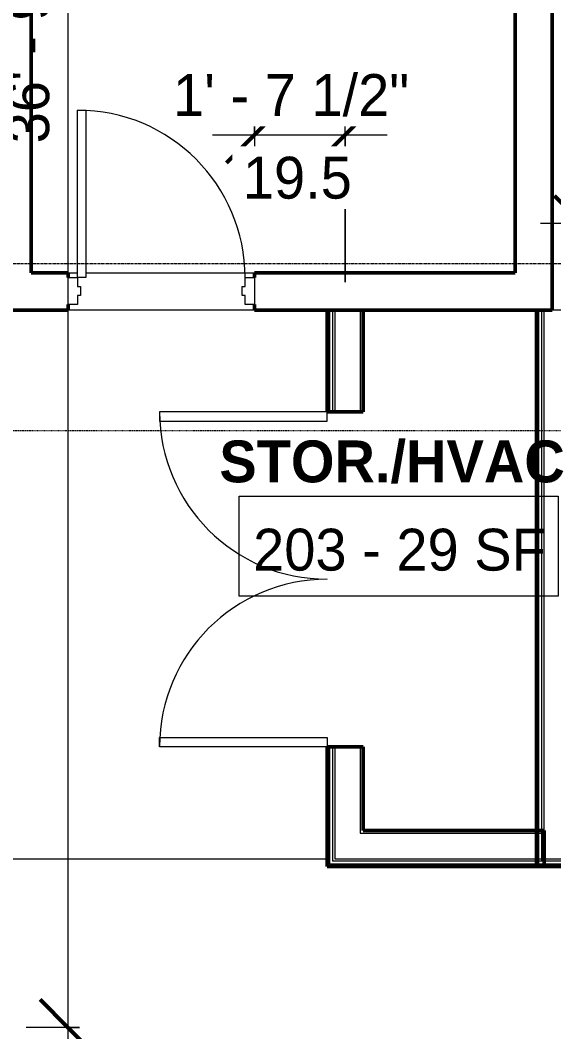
# Model space of a CAD drawing. Header units: inches. Extents: x -4217 to -1814, y 9706 to 12425.
# Drawn here: x -2634.6 to -2520, y 11682.1 to 11899.5 of the extents above; entities that cross this region are included whole.
import ezdxf

# ---------------------------------------------------------------- set-up
doc = ezdxf.new("R2010")
doc.units = ezdxf.units.IN
doc.header["$MEASUREMENT"] = 0
doc.linetypes.add('Aligning Line 1_8_', pattern=[0.25, 0.125, -0.125])
doc.linetypes.add('Grid Line 1_2_', pattern=[0.875, 0.5, -0.125, 0.125, -0.125])
for name, color, linetype, lineweight in [('A-ANNO-DIMS', 211, 'Continuous', 9), ('A-ANNO-DIMS-96', 211, 'Continuous', 9), ('A-AREA-IDEN', 2, 'Continuous', 9), ('A-DOOR-1', 7, 'Continuous', 9), ('A-DOOR-2', 50, 'Continuous', 20), ('A-DOOR-6', 31, 'Continuous', 20), ('A-DOOR-7', 31, 'Continuous', 9), ('A-DOOR-FRAM-1', 50, 'Continuous', 20), ('A-FLOR-1', 10, 'Continuous', 13), ('A-WALL', 113, 'Continuous', 13), ('A-WALL-11', 113, 'Continuous', 50), ('A-WALL-3', 250, 'Continuous', 50), ('G-ANNO-SYMB-1', 147, 'Aligning Line 1_8_', 9), ('I-WALL-3', 2, 'Continuous', 50), ('S-GRID-1', 1, 'Grid Line 1_2_', 9)]:
    doc.layers.add(name, color=color, linetype=linetype, lineweight=lineweight)
doc.styles.add('Century Gothic', font='ufonts.com_century-gothic.ttf', dxfattribs={"height": 9})
doc.styles.add('Century Gothic_B', font='GOTHICB.TTF', dxfattribs={"height": 9})
doc.dimstyles.new('OD__1_16__Tol__', dxfattribs={"dimscale": 12, "dimtxt": 9.397514, "dimasz": 1, "dimexe": 0.75, "dimexo": 0.5, "dimgap": 0.125, "dimtad": 1, "dimdec": 4, "dimrnd": 0.0625, "dimzin": 3, "dimdsep": 46, "dimlunit": 4, "dimtxsty": 'Century Gothic', "dimblk1": 'OBLIQUE', "dimblk2": 'OBLIQUE', "dimsah": 1, "dimcen": 0.09, "dimdle": 0.75, "dimazin": 0, "dimtfac": 1, "dimtdec": 4, "dimtix": 1, "dimtmove": 0, "dimatfit": 3, "dimfxl": 1, "dimtvp": 1, "dimtfill": 1, "dimfrac": 2, "dimtolj": 1, "dimtzin": 0, "dimarcsym": 2})
doc.dimstyles.new('OD__1_8__Tol__', dxfattribs={"dimscale": 12, "dimtxt": 9.397514, "dimasz": 1, "dimexe": 0.75, "dimexo": 0.5, "dimgap": 0.125, "dimtad": 1, "dimdec": 3, "dimrnd": 0.125, "dimzin": 3, "dimdsep": 46, "dimlunit": 4, "dimtxsty": 'Century Gothic', "dimblk1": 'OBLIQUE', "dimblk2": 'OBLIQUE', "dimsah": 1, "dimcen": 0.09, "dimdle": 0.75, "dimazin": 0, "dimtfac": 1, "dimtdec": 4, "dimtix": 1, "dimtmove": 0, "dimatfit": 3, "dimfxl": 1, "dimtvp": 1, "dimtfill": 1, "dimfrac": 2, "dimtolj": 1, "dimtzin": 0, "dimarcsym": 2})

# ---------------------------------------------------------------- blocks, each defined once
blk = doc.blocks.new('DIMBLOCK8-FLOOR PLAN - 2ND FLOOR')
at = {"layer": 'A-ANNO-DIMS-96'}
for p, q in [((-2513.86, 12095.19), (-2513.86, 11846.79)), ((-2511.38, 12086.19), (-2522.86, 12086.19)), ((-2513.86, 12086.19), (-2511.38, 12086.19)), ((-2511.38, 11855.79), (-2522.86, 11855.79)), ((-2513.86, 11855.79), (-2511.38, 11855.79))]:
    blk.add_line(p, q, dxfattribs=at)
at = {"layer": 'A-ANNO-DIMS-96', "lineweight": 50}
for p, q in [((-2513.86, 12086.19), (-2519.86, 12092.19)), ((-2513.86, 12086.19), (-2507.86, 12080.19)), ((-2513.86, 11855.79), (-2519.86, 11861.79)), ((-2513.86, 11855.79), (-2507.86, 11849.79))]:
    blk.add_line(p, q, dxfattribs=at)
at = {"layer": 'A-ANNO-DIMS-96', "color": 0, "insert": (-2526.9, 11940.26), "char_height": 9, "width": 73.7481, "attachment_point": 1, "rotation": 90, "line_spacing_factor": 0.984502, "style": 'Century Gothic', "bg_fill": 3, "box_fill_scale": 1.25, "bg_fill_color": 256, "bg_fill_true_color": 13158600, "bg_fill_transparency": 0}
blk.add_mtext('19\' - 2 3/8"', dxfattribs=at)
blk = doc.blocks.new('_Oblique')
at = {"color": 0, "linetype": 'ByBlock', "lineweight": -2}
blk.add_line((-0.5, -0.5), (0.5, 0.5), dxfattribs=at)
blk = doc.blocks.new('DIMBLOCK10-FLOOR PLAN - 2ND FLOOR')
at = {"layer": 'A-ANNO-DIMS-96'}
for p, q in [((-2624.39, 12133.59), (-2624.39, 11682.99)), ((-2621.9, 12124.59), (-2633.39, 12124.59)), ((-2624.39, 12124.59), (-2621.9, 12124.59)), ((-2621.9, 11682.99), (-2633.39, 11682.99)), ((-2624.39, 11682.99), (-2621.9, 11682.99))]:
    blk.add_line(p, q, dxfattribs=at)
at = {"layer": 'A-ANNO-DIMS-96', "lineweight": 50}
for p, q in [((-2624.39, 12124.59), (-2630.39, 12130.59)), ((-2624.39, 12124.59), (-2618.39, 12118.59)), ((-2624.39, 11682.99), (-2630.39, 11688.99)), ((-2624.39, 11682.99), (-2618.39, 11676.99))]:
    blk.add_line(p, q, dxfattribs=at)
at = {"layer": 'A-ANNO-DIMS-96', "color": 0, "insert": (-2637.42, 11873.06), "char_height": 9, "width": 73.7481, "attachment_point": 1, "rotation": 90, "line_spacing_factor": 0.984502, "style": 'Century Gothic', "bg_fill": 3, "box_fill_scale": 1.25, "bg_fill_color": 256, "bg_fill_true_color": 13158600, "bg_fill_transparency": 0}
blk.add_mtext('36\' - 9 5/8"', dxfattribs=at)
blk = doc.blocks.new('DIMBLOCK11-FLOOR PLAN - 2ND FLOOR')
at = {"layer": 'A-ANNO-DIMS-96', "lineweight": 50}
for p, q in [((-2624.39, 11682.99), (-2630.39, 11688.99)), ((-2624.39, 11682.99), (-2618.39, 11676.99)), ((-2624.39, 11241.39), (-2630.39, 11247.39)), ((-2624.39, 11241.39), (-2618.39, 11235.39))]:
    blk.add_line(p, q, dxfattribs=at)
at = {"layer": 'A-ANNO-DIMS-96'}
for p, q in [((-2621.9, 11682.99), (-2633.39, 11682.99)), ((-2624.39, 11682.99), (-2624.39, 11232.39)), ((-2624.39, 11682.99), (-2621.9, 11682.99)), ((-2621.9, 11241.39), (-2633.39, 11241.39)), ((-2624.39, 11241.39), (-2621.9, 11241.39))]:
    blk.add_line(p, q, dxfattribs=at)
at = {"layer": 'A-ANNO-DIMS-96', "color": 0, "insert": (-2637.42, 11431.46), "char_height": 9, "width": 73.7481, "attachment_point": 1, "rotation": 90, "line_spacing_factor": 0.984502, "style": 'Century Gothic', "bg_fill": 3, "box_fill_scale": 1.25, "bg_fill_color": 256, "bg_fill_true_color": 13158600, "bg_fill_transparency": 0}
blk.add_mtext('36\' - 9 5/8"', dxfattribs=at)
blk = doc.blocks.new('DIMBLOCK20-FLOOR PLAN - 2ND FLOOR')
at = {"layer": 'A-ANNO-DIMS-96'}
for p, q in [((-2564.82, 11843.19), (-2564.82, 11883.9)), ((-2584.32, 11877.39), (-2584.32, 11865.9)), ((-2584.32, 11874.9), (-2584.32, 11877.39)), ((-2593.32, 11874.9), (-2555.82, 11874.9)), ((-2564.82, 11874.9), (-2564.82, 11843.19))]:
    blk.add_line(p, q, dxfattribs=at)
at = {"layer": 'A-ANNO-DIMS-96', "lineweight": 50}
for p, q in [((-2584.32, 11874.9), (-2578.32, 11880.9)), ((-2564.82, 11874.9), (-2558.82, 11880.9)), ((-2584.32, 11874.9), (-2590.32, 11868.9)), ((-2564.82, 11874.9), (-2570.82, 11868.9))]:
    blk.add_line(p, q, dxfattribs=at)
at = {"layer": 'A-ANNO-DIMS-96', "color": 0, "char_height": 9, "attachment_point": 1, "line_spacing_factor": 0.984502, "style": 'Century Gothic', "bg_fill": 3, "box_fill_scale": 1.25, "bg_fill_color": 256, "bg_fill_true_color": 13158600, "bg_fill_transparency": 0}
for s, insert, width in [('1\' - 7 1/2"', (-2601.8, 11887.94), 65.3351), ('19.5', (-2586.81, 11870.17), 29.356)]:
    blk.add_mtext(s, dxfattribs=dict(at, insert=insert, width=width))

msp = doc.modelspace()

# ---------------------------------------------------------------- linework, layer by layer
at = {"layer": 'A-AREA-IDEN', "flags": 128}
msp.add_lwpolyline([(-2587.60304, 11797.21443), (-2519.08966, 11797.21443), (-2519.08966, 11775.71836), (-2587.60304, 11775.71836)], close=True, dxfattribs=at)
at = {"layer": 'A-DOOR-6'}
for p, q in [((-2604.69874, 11815.3644), (-2604.69874, 11813.3644)), ((-2568.69874, 11815.3644), (-2604.69874, 11815.3644)), ((-2568.69874, 11813.3644), (-2568.69874, 11815.3644)), ((-2604.69874, 11813.3644), (-2568.69874, 11813.3644)), ((-2604.69874, 11745.3644), (-2568.69874, 11745.3644)), ((-2604.69874, 11743.3644), (-2604.69874, 11745.3644)), ((-2568.69874, 11745.3644), (-2568.69874, 11743.3644)), ((-2568.69874, 11743.3644), (-2604.69874, 11743.3644))]:
    msp.add_line(p, q, dxfattribs=at)
at = {"layer": 'A-DOOR-7'}
for centre, start, end in [((-2568.69874, 11815.3644), 180, 270), ((-2568.69874, 11743.3644), 90, 180)]:
    msp.add_arc(centre, 36, start, end, dxfattribs=at)
at = {"layer": 'A-WALL'}
for p, q in [((-2520.07374, 11837.1894), (-2520.07374, 12085.1519)), ((-2568.19874, 11837.1894), (-2568.19874, 11815.3644)), ((-2567.57374, 11837.1894), (-2567.57374, 11815.3644)), ((-2567.07374, 11837.1894), (-2567.07374, 11815.3644)), ((-2561.57374, 11837.1894), (-2561.57374, 11815.3644)), ((-2523.19874, 11718.1144), (-2523.19874, 11837.1894)), ((-2522.57374, 11718.7394), (-2522.57374, 11837.1894)), ((-2522.07374, 11725.3644), (-2522.07374, 11837.1894)), ((-2516.57374, 11837.1894), (-2520.32374, 11837.1894)), ((-2568.19874, 11743.3644), (-2568.19874, 11718.1144)), ((-2567.57374, 11743.3644), (-2567.57374, 11718.7394)), ((-2567.07374, 11743.3644), (-2567.07374, 11719.2394)), ((-2561.57374, 11743.3644), (-2561.57374, 11724.7394)), ((-2561.57374, 11724.7394), (-2522.07374, 11724.7394)), ((-2505.8267, 11718.1144), (-2568.19874, 11718.1144)), ((-2506.08558, 11718.7394), (-2567.57374, 11718.7394)), ((-2567.07374, 11719.2394), (-2506.29269, 11719.2394))]:
    msp.add_line(p, q, dxfattribs=at)
at = {"layer": 'A-WALL-11'}
msp.add_line((-2520.32374, 12085.1519), (-2520.32374, 11837.1894), dxfattribs=at)
at = {"layer": 'A-WALL-3'}
msp.add_line((-2520.32374, 11837.1894), (-2520.32374, 11845.1894), dxfattribs=at)
at = {"layer": 'I-WALL-3'}
for p, q in [((-2560.94874, 11837.1894), (-2568.69874, 11837.1894)), ((-2568.69874, 11837.1894), (-2568.69874, 11815.3644)), ((-2560.94874, 11815.3644), (-2560.94874, 11837.1894)), ((-2523.69874, 11837.1894), (-2523.69874, 11717.6144)), ((-2520.32374, 11837.1894), (-2523.69874, 11837.1894)), ((-2568.69874, 11815.3644), (-2560.94874, 11815.3644)), ((-2560.94874, 11743.3644), (-2568.69874, 11743.3644)), ((-2568.69874, 11743.3644), (-2568.69874, 11717.6144)), ((-2560.94874, 11725.3644), (-2560.94874, 11743.3644)), ((-2522.07374, 11725.3644), (-2560.94874, 11725.3644)), ((-2522.07374, 11717.6144), (-2522.07374, 11725.3644)), ((-2568.69874, 11717.6144), (-2505.61959, 11717.6144))]:
    msp.add_line(p, q, dxfattribs=at)

# ---------------------------------------------------------------- texts
at = {"layer": 'A-AREA-IDEN', "char_height": 9, "attachment_point": 1}
for s, insert, width, style in [('STOR./HVAC', (-2591.85974, 11809.18258), 93.021, 'Century Gothic_B'), ('203 - 29 SF', (-2584.60304, 11790.21443), 75.447, 'Century Gothic')]:
    msp.add_mtext(s, dxfattribs=dict(at, insert=insert, width=width, style=style))

# ---------------------------------------------------------------- dimensions: what is measured, and where the dimension line sits
at = {"layer": 'A-ANNO-DIMS'}
dim = msp.add_linear_dim(base=(-2624.38578, 11682.9894), p1=(-2615.9005, 12124.5894), p2=(-2615.9005, 11682.9894), angle=90, dimstyle='OD__1_8__Tol__', override={"dimpost": '<>', "dimfxl": 441.6}, dxfattribs=at)
dim.commit()
dim.dimension.update_dxf_attribs({"geometry": 'DIMBLOCK10-FLOOR PLAN - 2ND FLOOR', "text_midpoint": (-2631.1108, 11903.7894)})

# ---------------------------------------------------------------- next in the draw order: linework, layer by layer
at = {"layer": 'A-DOOR-2'}
for p, q in [((-2622.32374, 11844.1894), (-2622.32374, 11880.1894)), ((-2622.32374, 11880.1894), (-2620.57374, 11880.1894)), ((-2620.57374, 11880.1894), (-2620.57374, 11844.1894)), ((-2620.57374, 11844.1894), (-2622.32374, 11844.1894))]:
    msp.add_line(p, q, dxfattribs=at)
at = {"layer": 'A-DOOR-FRAM-1'}
for p, q in [((-2624.32374, 11844.1894), (-2622.32374, 11844.1894)), ((-2624.32374, 11838.4394), (-2624.32374, 11844.1894)), ((-2622.32374, 11844.1894), (-2622.32374, 11842.2519)), ((-2622.32374, 11842.2519), (-2621.69874, 11842.2519)), ((-2621.69874, 11842.2519), (-2621.69874, 11840.3769)), ((-2622.32374, 11840.3769), (-2622.32374, 11838.4394)), ((-2621.69874, 11840.3769), (-2622.32374, 11840.3769)), ((-2622.32374, 11838.4394), (-2624.32374, 11838.4394))]:
    msp.add_line(p, q, dxfattribs=at)
at = {"layer": 'A-FLOR-1'}
for p, q in [((-2624.32374, 11845.1894), (-2622.32374, 11845.1894)), ((-2636.94874, 11719.2394), (-2568.69874, 11719.2394))]:
    msp.add_line(p, q, dxfattribs=at)
at = {"layer": 'A-WALL-3'}
for p, q in [((-2632.32374, 11845.1894), (-2632.32374, 12077.1894)), ((-2624.32374, 11845.1894), (-2632.32374, 11845.1894)), ((-2624.32374, 11844.1894), (-2624.32374, 11845.1894)), ((-2624.32374, 11837.1894), (-2624.32374, 11838.4394)), ((-2640.32374, 11837.1894), (-2624.32374, 11837.1894))]:
    msp.add_line(p, q, dxfattribs=at)
at = {"layer": 'G-ANNO-SYMB-1'}
msp.add_line((-2494.60857, 11811.24352), (-2732.74303, 11811.24352), dxfattribs=at)

# ---------------------------------------------------------------- next in the draw order: dimensions: what is measured, and where the dimension line sits
at = {"layer": 'A-ANNO-DIMS'}
for base, p1, p2, override, picture, middle in [((-2513.8637, 11855.7894), (-2505.37842, 12086.1894), (-2505.37842, 11855.7894), {"dimpost": '<>', "dimfxl": 230.4}, 'DIMBLOCK8-FLOOR PLAN - 2ND FLOOR', (-2520.58872, 11970.9894)), ((-2624.38578, 11241.3894), (-2615.9005, 11682.9894), (-2615.9005, 11241.3894), {"dimpost": '<>', "dimfxl": 441.6}, 'DIMBLOCK11-FLOOR PLAN - 2ND FLOOR', (-2631.1108, 11462.1894))]:
    dim = msp.add_linear_dim(base=base, p1=p1, p2=p2, angle=90, dimstyle='OD__1_8__Tol__', override=override, dxfattribs=at)
    dim.commit()
    dim.dimension.update_dxf_attribs({"geometry": picture, "text_midpoint": middle})
dim = msp.add_linear_dim(base=(-2564.82374, 11874.90336), p1=(-2584.32374, 11883.38864), p2=(-2564.82374, 11837.1894), dimstyle='OD__1_16__Tol__', override={"dimpost": '<>\\X', "dimfxl": 50.145992}, dxfattribs=at)
dim.commit()
dim.dimension.update_dxf_attribs({"geometry": 'DIMBLOCK20-FLOOR PLAN - 2ND FLOOR', "text_midpoint": (-2574.57374, 11874.90336)})

# ---------------------------------------------------------------- next in the draw order: linework, layer by layer
at = {"layer": 'A-DOOR-1'}
msp.add_arc((-2622.32374, 11844.1894), 36, 0, 90, dxfattribs=at)
at = {"layer": 'A-DOOR-FRAM-1'}
for p, q in [((-2586.32374, 11842.2519), (-2586.32374, 11844.1894)), ((-2586.32374, 11844.1894), (-2584.32374, 11844.1894)), ((-2584.32374, 11844.1894), (-2584.32374, 11838.4394)), ((-2586.94874, 11842.2519), (-2586.32374, 11842.2519)), ((-2586.94874, 11840.3769), (-2586.94874, 11842.2519)), ((-2586.32374, 11840.3769), (-2586.94874, 11840.3769)), ((-2586.32374, 11838.4394), (-2586.32374, 11840.3769)), ((-2584.32374, 11838.4394), (-2586.32374, 11838.4394))]:
    msp.add_line(p, q, dxfattribs=at)
at = {"layer": 'A-FLOR-1'}
for p, q in [((-2620.57374, 11845.1894), (-2584.32374, 11845.1894)), ((-2584.32374, 11837.1894), (-2624.32374, 11837.1894)), ((-2584.32374, 11837.1894), (-2624.32374, 11837.1894))]:
    msp.add_line(p, q, dxfattribs=at)
at = {"layer": 'A-WALL-3'}
for p, q in [((-2528.32374, 12077.1894), (-2528.32374, 11845.1894)), ((-2520.32374, 11845.1894), (-2520.32374, 12077.1894)), ((-2528.32374, 11845.1894), (-2584.32374, 11845.1894)), ((-2584.32374, 11845.1894), (-2584.32374, 11844.1894)), ((-2584.32374, 11838.4394), (-2584.32374, 11837.1894)), ((-2584.32374, 11837.1894), (-2520.32374, 11837.1894))]:
    msp.add_line(p, q, dxfattribs=at)
at = {"layer": 'S-GRID-1'}
msp.add_line((-1814.20638, 11847.1894), (-4168.71446, 11847.1894), dxfattribs=at)

doc.saveas('drawing.dxf')
